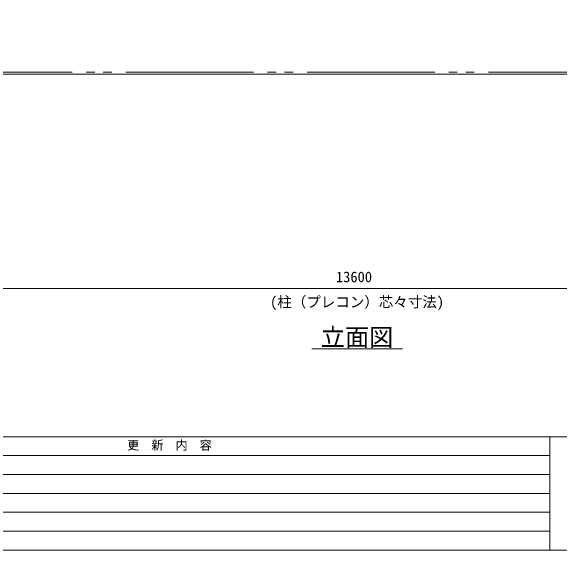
# Model space of a CAD drawing. Units: millimetres, scale not verified. Extents: x -30584 to 1616, y -23100 to 23100.
# Drawn here: x -23531 to -17725, y -23100 to -17390 of the extents above; entities that cross this region are included whole.
import ezdxf
from ezdxf.enums import TextEntityAlignment as Align

# ---------------------------------------------------------------- set-up
doc = ezdxf.new("R2010")
doc.units = ezdxf.units.MM
doc.header["$LTSCALE"] = 150
doc.linetypes.add('DOUBLE_CHAIN2', pattern=[12.8, 9, -1, 0.6, -0.6, 0.6, -1])
for name, color, linetype, lineweight in [('0-5_ﾍﾞｰｽﾗｲﾝ', 5, 'Continuous', 18), ('0-8_ﾜｲﾔｰﾛｰﾌﾟ', 7, 'DOUBLE_CHAIN2', 18), ('0-A_図面枠', 7, 'Continuous', 18), ('0-B_寸法', 3, 'Continuous', 18), ('1-A_文字', 7, 'Continuous', 18)]:
    doc.layers.add(name, color=color, linetype=linetype, lineweight=lineweight)
doc.styles.add('ＭＳ ゴシック', font='')
doc.styles.get('ＭＳ ゴシック').set_extended_font_data('MS Gothic')

msp = doc.modelspace()

# ---------------------------------------------------------------- linework, layer by layer
at = {"layer": '0-5_ﾍﾞｰｽﾗｲﾝ'}
msp.add_line((-28414.2, -18060), (-12564.2, -18060), dxfattribs=at)
at = {"layer": '0-8_ﾜｲﾔｰﾛｰﾌﾟ'}
msp.add_line((-13282.6, -18037), (-26445.7, -18037), dxfattribs=at)
at = {"layer": '0-A_図面枠'}
for p, q in [((-30584.2, -21900), (1615.8, -21900)), ((-17824.2, -21900), (-17824.2, -23100)), ((-30584.2, -22100), (-17824.2, -22100)), ((-26704.2, -22300), (-17824.2, -22300)), ((-26704.2, -22500), (-17824.2, -22500)), ((-26704.2, -22700), (-17824.2, -22700)), ((-26704.2, -22900), (-17824.2, -22900))]:
    msp.add_line(p, q, dxfattribs=at)
msp.add_lwpolyline([(-30584.2, -900), (1615.8, -900), (1615.8, -23100), (-30584.2, -23100)], close=True, dxfattribs=at)
at = {"layer": '0-B_寸法'}
msp.add_line((-13152.2, -20329.5), (-26576.2, -20329.5), dxfattribs=at)
at = {"layer": '1-A_文字'}
msp.add_line((-20344.2, -20969.5), (-19384.2, -20969.5), dxfattribs=at)

# ---------------------------------------------------------------- texts
at = {"layer": '0-A_図面枠', "style": 'ＭＳ ゴシック'}
msp.add_text('更\u3000新\u3000内\u3000容', height=93.84, dxfattribs=at).set_placement((-22300, -22064.5), align=Align.BOTTOM_LEFT)
at = {"layer": '0-B_寸法', "style": 'ＭＳ ゴシック'}
for s, p in [('13600', (-20088.5, -20296.9)), ('(柱（プレコン）芯々寸法)', (-20785.8, -20562.5))]:
    msp.add_text(s, height=112.6, dxfattribs=at).set_placement(p, align=Align.BOTTOM_LEFT)
at = {"layer": '1-A_文字', "style": 'ＭＳ ゴシック'}
msp.add_text('立面図', height=187.7, dxfattribs=at).set_placement((-20248.2, -20995.1), align=Align.BOTTOM_LEFT)

doc.saveas('drawing.dxf')
